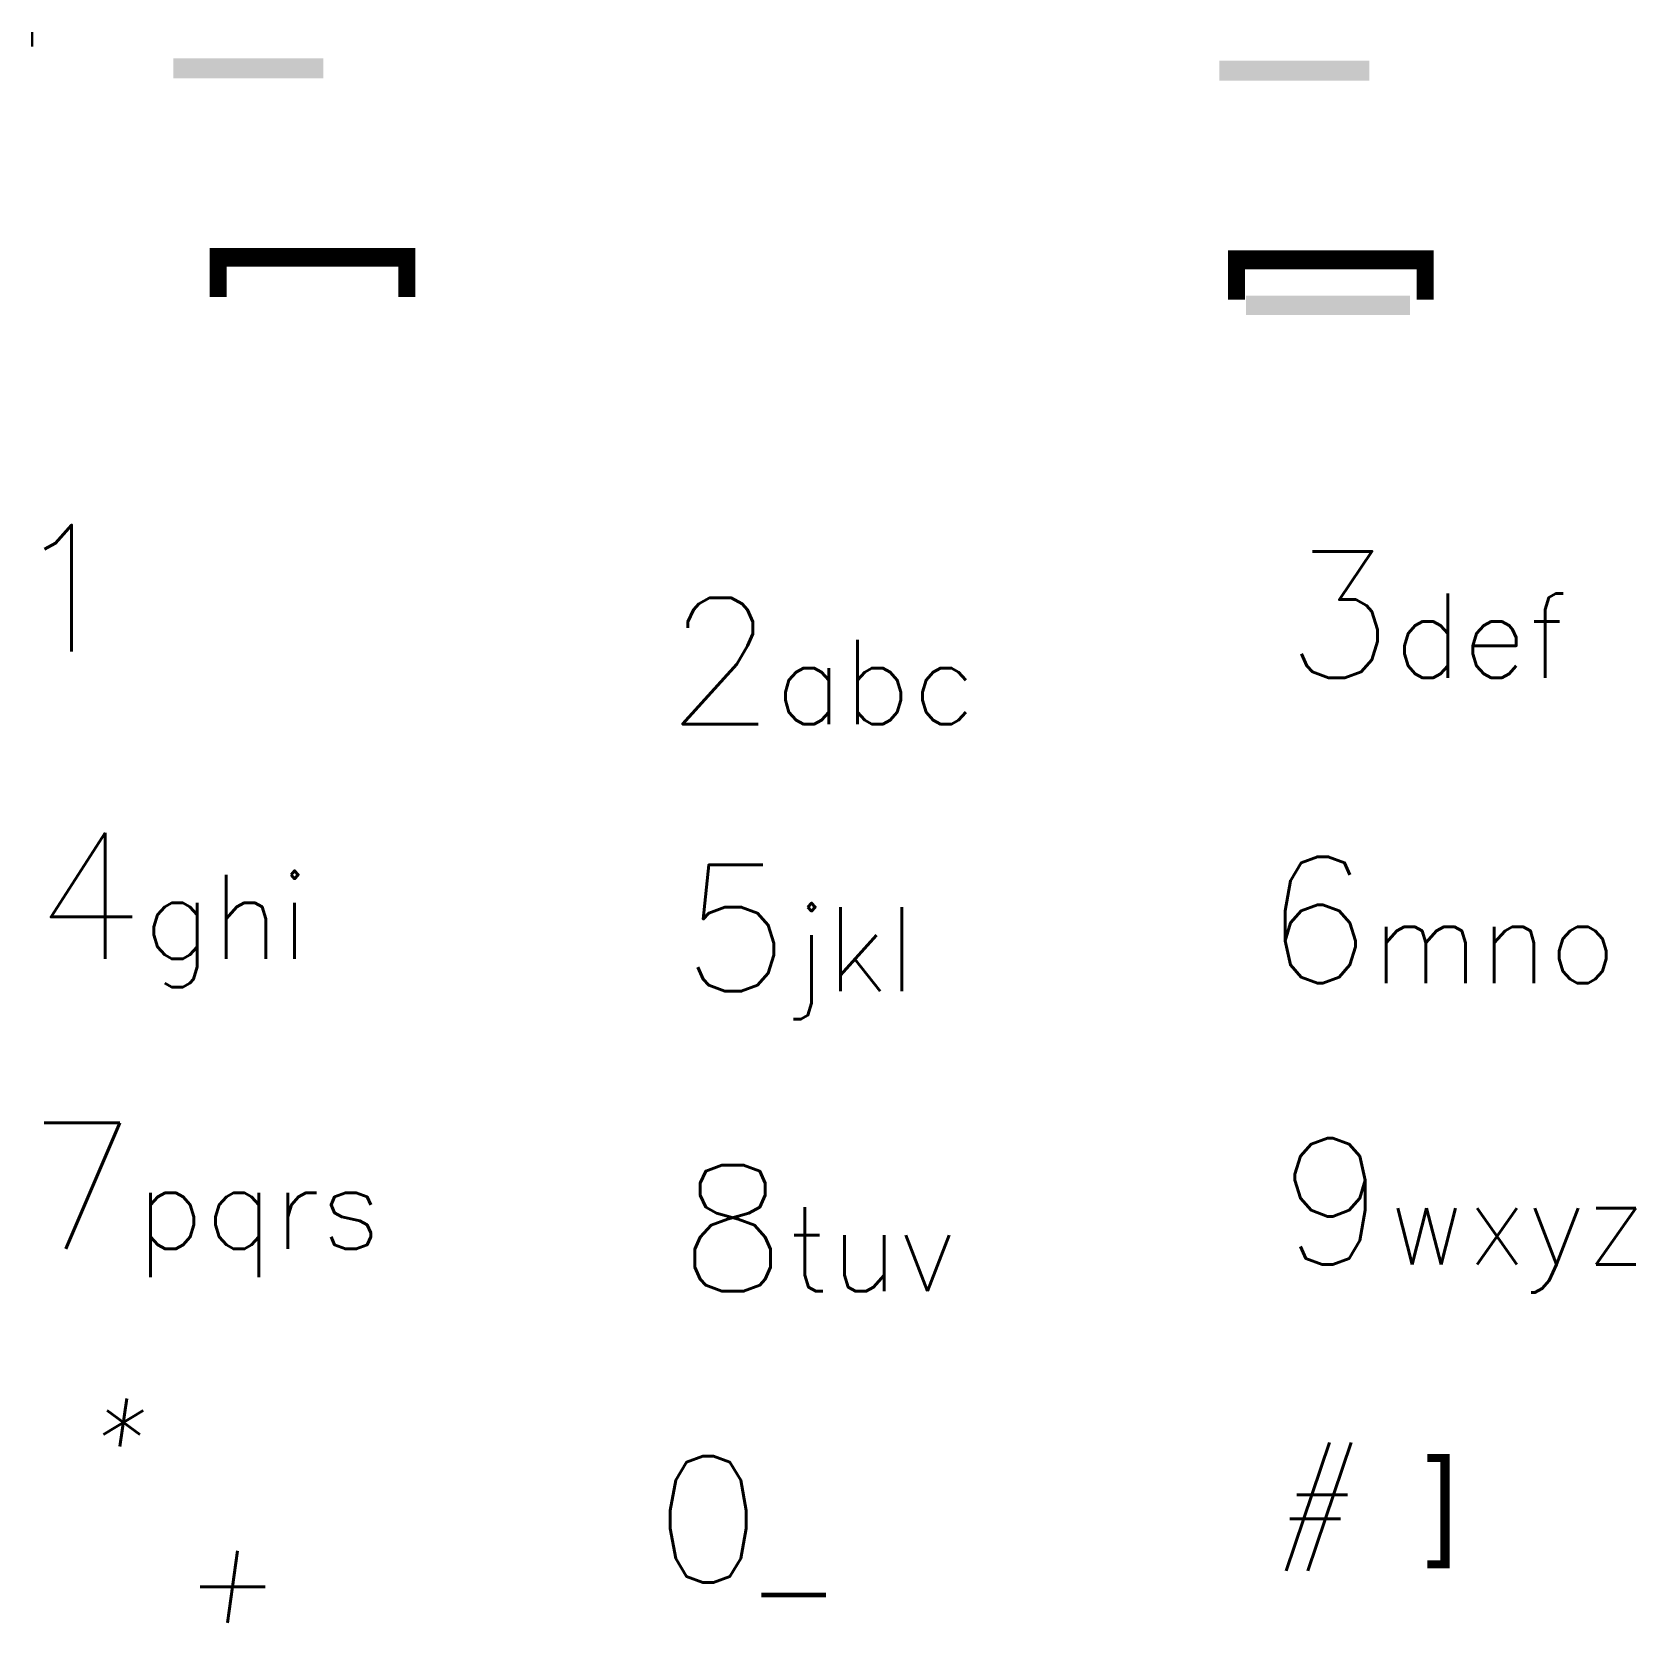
# Model space of a CAD drawing. Header units: inches. Extents: x 66.1 to 104.2, y 2.6 to 99.7.
# Drawn here: x 66.13 to 104.23, y 2.58 to 40.38 of the extents above; entities outside this region: 1.
import ezdxf

# ---------------------------------------------------------------- set-up
doc = ezdxf.new("R2010")
doc.units = ezdxf.units.IN
doc.header["$MEASUREMENT"] = 0
doc.layers.add('crte', color=7, linetype='Continuous', lineweight=30)
doc.styles.get("Standard").update_dxf_attribs({"font": 'txt.shx', "bigfont": '@extfont2.shx'})
doc.styles.add('style1', font='txt.shx')

msp = doc.modelspace()

# ---------------------------------------------------------------- linework, layer by layer
at = {"layer": 'crte'}
msp.add_line((66.129, 40.033), (66.129, 40.377), dxfattribs=at)

# ---------------------------------------------------------------- texts
for s, insert, char_height, width, attachment_point in [('{\\fTw Cen MT Condensed Extra Bold|b0|i0|c238|p34;NOKIA}', (84.861, 97.573), 4, 14.77231, 5), ('{\\fVerdana|b0|i0|c0|p34;\\C5;_}', (69.553, 45.892, 0.666), 5, 5.91957, 1), ('{\\fVerdana|b0|i0|c0|p34;\\C5;_}', (94.404, 45.838, 0.666), 5, 5.91957, 1), ('{\\fViner Hand ITC|b0|i0|c0|p66;\\C1;_}', (95.069, 40.099, 0.666), 5, 5.91957, 1), ('{\\Ftxt,@extfont2|c238;1}', (66.941, 27.162, 0.666), 3, 8.73235, 5), ('{\\Ftxt,@extfont2|c238;3\\H0.66667x;def}', (99.288, 26.536, 0.666), 3, 8.73235, 5), ('{\\Ftxt,@extfont2|c238;\\H0.75x;2\\H0.66667x;abc}', (84.882, 25.433, 0.666), 4, 8.73235, 5), ('{\\Ftxt,@extfont2|c238;4\\H0.66667x;ghi}', (69.452, 19.52, 0.666), 3, 8.73235, 5), ('{\\Ftxt,@extfont2|c238;5\\H0.66667x;jkl}', (84.347, 18.754, 0.666), 3, 8.73235, 5), ('{\\Ftxt,@extfont2|c238;6\\H0.66667x;mno}', (99.58, 19.282, 0.666), 3, 8.73235, 5), ('{\\Ftxt,@extfont2|c238;7\\H0.66667x;pqrs}', (70.231, 12.629, 0.666), 3, 8.73235, 5), ('{\\Ftxt,@extfont2|c238;9\\H0.66667x;wxyz}', (100.116, 12.262, 0.666), 3, 8.73235, 5), ('{\\Ftxt,@extfont2|c238;8\\H0.66667x;tuv}', (84.789, 11.957, 0.666), 3, 8.73235, 5), ('{\\Ftxt,@extfont2|c238;\\Q8;*^J   +}', (68.097, 5.244, 0.666), 2, 8.73235, 5), ('{\\Ftxt,@extfont2|c238;\\Q8;# \\fPlaybill|b0|i0|c0|p82;\\Q0;]}', (97.836, 5.148, 0.666), 2, 8.73235, 5), ('{\\Ftxt,@extfont2|c238;0\\fPerpetua|b1|i0|c0|p18;\\H0.66667x;_}', (82.935, 4.861, 0.666), 3, 8.73235, 5)]:
    msp.add_mtext(s, dxfattribs=dict(at, insert=insert, char_height=char_height, width=width, attachment_point=attachment_point))
at = {"layer": 'crte', "char_height": 4, "width": 6.30928, "attachment_point": 1, "rotation": 270, "style": 'style1'}
for s, insert in [('{\\fTrebuchet MS|b0|i0|c238|p34;\\T1.15;\\C3;[}', (75.233, 35.665, 0.666)), ('{\\fTrebuchet MS|b0|i0|c238|p34;\\T1.15;\\C1;[}', (99.423, 35.605, 0.666))]:
    msp.add_mtext(s, dxfattribs=dict(at, insert=insert))

doc.saveas('drawing.dxf')
